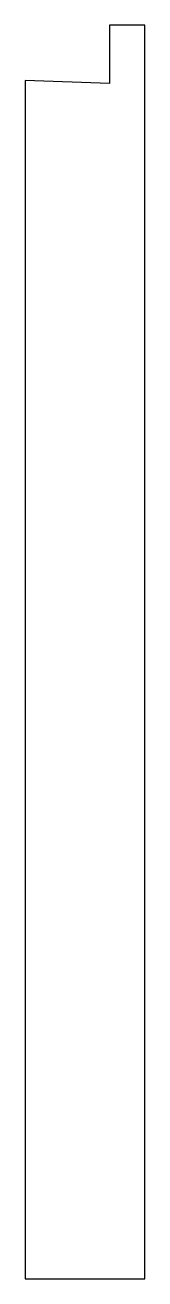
# Model space of a CAD drawing. Header units: millimetres. Extents: x 14 to 34, y -67 to 143.
import ezdxf

# ---------------------------------------------------------------- set-up
doc = ezdxf.new("R2010")
doc.units = ezdxf.units.MM

msp = doc.modelspace()

# ---------------------------------------------------------------- linework, layer by layer
msp.add_lwpolyline([(13.59, -67.29), (33.59, -67.29), (33.59, 142.71), (27.69, 142.71), (27.69, 132.92), (13.59, 133.41)], close=True)

doc.saveas('drawing.dxf')
